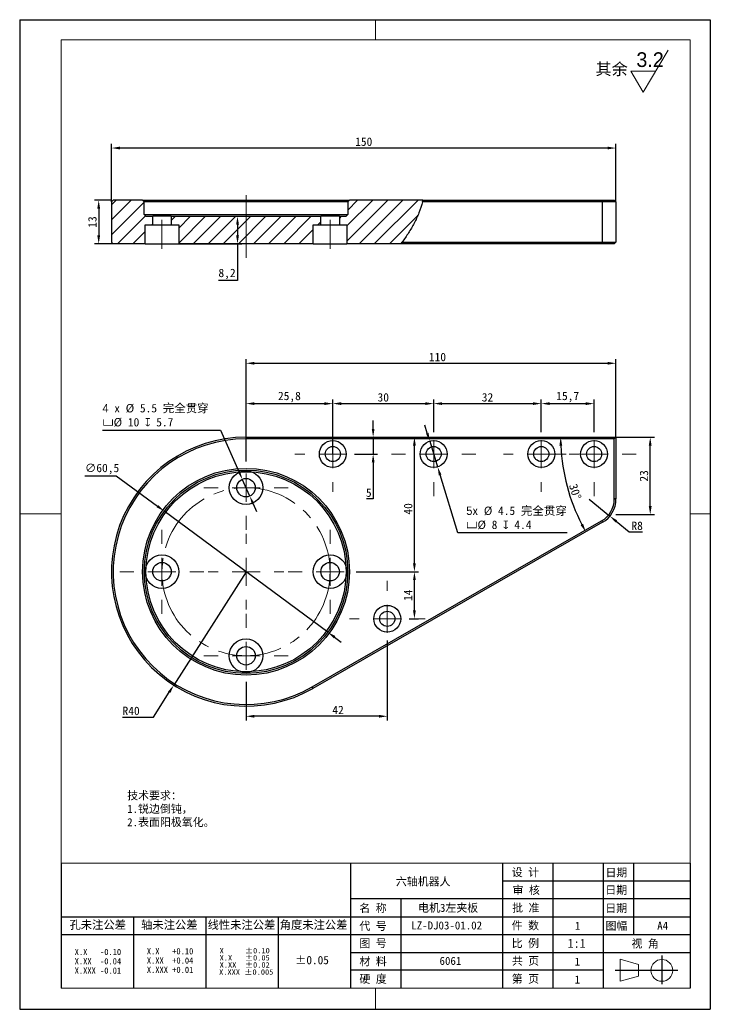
# Model space of a CAD drawing. Header units: millimetres. Extents: x 13 to 7248, y -1201 to 1478.
# Drawn here: x 2985.5 to 3190.8, y -1199.9 to -905.6 of the extents above; entities that cross this region are included whole.
import ezdxf

# ---------------------------------------------------------------- set-up
doc = ezdxf.new("R2010")
doc.units = ezdxf.units.MM
doc.header["$LTSCALE"] = 5
doc.header["$PDSIZE"] = -1
doc.linetypes.add('CENTER2', pattern=[28.575, 19.05, -3.175, 3.175, -3.175])
doc.linetypes.add('SLD-实线', pattern=[0])
doc.layers.get('0').update_dxf_attribs({"lineweight": 30})
for name, color, linetype, lineweight in [('中心线层', 1, 'CENTER2', 13), ('剖面层', 2, 'Continuous', 15), ('粗实线', 7, 'SLD-实线', 15)]:
    doc.layers.add(name, color=color, linetype=linetype, lineweight=lineweight)
for name, color, linetype in [('图框', 7, 'SLD-实线'), ('文字层', 7, 'SLD-实线'), ('标注层', 96, 'SLD-实线')]:
    doc.layers.add(name, color=color, linetype=linetype)
doc.styles.add('SLDTEXTSTYLE0', font='')
doc.styles.add('SLDTEXTSTYLE1', font='', dxfattribs={"bigfont": 'bigfont'})
doc.styles.add('SLDTEXTSTYLE2', font='')
doc.styles.add('SLDTEXTSTYLE3', font='', dxfattribs={"bigfont": 'bigfont'})
doc.styles.get("Standard").update_dxf_attribs({"font": ''})
doc.styles.get('SLDTEXTSTYLE0').set_extended_font_data('汉仪长仿宋体')
doc.styles.get('SLDTEXTSTYLE1').set_extended_font_data('宋体')
doc.styles.get('SLDTEXTSTYLE2').set_extended_font_data('宋体')
doc.styles.get('SLDTEXTSTYLE3').set_extended_font_data('汉仪长仿宋体')
doc.styles.get('Standard').set_extended_font_data('SimSun')
doc.dimstyles.new('ISO-25', dxfattribs={"dimtxt": 2.5, "dimasz": 2.5, "dimexe": 1.25, "dimexo": 0, "dimtad": 1, "dimtoh": 1, "dimtxsty": 'Standard', "dimcen": 2.5, "dimclrt": 256, "dimadec": 0, "dimazin": 0, "dimtfac": 1, "dimtmove": 0, "dimatfit": 3, "dimfxl": 0, "dimarcsym": 0})
pattern_1 = [(45, (2982.9988, -1201.4402), (-2.245064, 2.245064), [])]

# ---------------------------------------------------------------- blocks, each defined once
blk = doc.blocks.new('*D386')
at = {"layer": 'Defpoints', "color": 0}
for p in [(3012.77, -959.29), (3008.96, -972.29), (3013.27, -972.29)]:
    blk.add_point(p, dxfattribs=at)
at = {"layer": '标注层', "color": 0, "lineweight": -2}
for p, q in [((3012.77, -959.29), (3007.71, -959.29)), ((3008.96, -961.79), (3008.96, -969.79)), ((3013.27, -972.29), (3007.71, -972.29))]:
    blk.add_line(p, q, dxfattribs=at)
at = {"layer": '标注层', "color": 0}
for points in [[(3008.54, -961.79), (3009.37, -961.79), (3008.96, -959.29)], [(3008.54, -969.79), (3009.37, -969.79), (3008.96, -972.29)]]:
    blk.add_solid(points, dxfattribs=at)
at = {"layer": '标注层', "insert": (3005.83, -965.79), "char_height": 2.5, "attachment_point": 2, "rotation": 90}
blk.add_mtext('13', dxfattribs=at)
blk = doc.blocks.new('*D387')
at = {"layer": 'Defpoints', "color": 0}
for p in [(3030.52, -964.09), (3032.77, -972.29), (3050.24, -972.29)]:
    blk.add_point(p, dxfattribs=at)
at = {"layer": '标注层', "color": 0, "lineweight": -2}
for p, q in [((3030.52, -964.09), (3051.49, -964.09)), ((3050.24, -966.59), (3050.24, -969.79)), ((3032.77, -972.29), (3051.49, -972.29)), ((3050.24, -972.29), (3050.24, -983.22)), ((3050.24, -983.22), (3044.63, -983.22))]:
    blk.add_line(p, q, dxfattribs=at)
at = {"layer": '标注层', "color": 0}
for points in [[(3049.83, -966.59), (3050.66, -966.59), (3050.24, -964.09)], [(3049.83, -969.79), (3050.66, -969.79), (3050.24, -972.29)]]:
    blk.add_solid(points, dxfattribs=at)
at = {"layer": '标注层', "insert": (3047.12, -979.68), "char_height": 2.5, "attachment_point": 2}
blk.add_mtext('8,2', dxfattribs=at)
blk = doc.blocks.new('*D389')
at = {"layer": 'Defpoints', "color": 0}
for p in [(3012.77, -943.79), (3012.77, -959.79), (3162.77, -959.79)]:
    blk.add_point(p, dxfattribs=at)
at = {"layer": '标注层', "color": 0, "lineweight": -2}
for p, q in [((3012.77, -959.79), (3012.77, -942.54)), ((3160.27, -943.79), (3015.27, -943.79)), ((3162.77, -959.79), (3162.77, -942.54))]:
    blk.add_line(p, q, dxfattribs=at)
at = {"layer": '标注层', "color": 0}
for points in [[(3015.27, -943.37), (3015.27, -944.2), (3012.77, -943.79)], [(3160.27, -943.37), (3160.27, -944.2), (3162.77, -943.79)]]:
    blk.add_solid(points, dxfattribs=at)
at = {"layer": '标注层', "insert": (3087.77, -940.66), "char_height": 2.5, "attachment_point": 2}
blk.add_mtext('150', dxfattribs=at)
blk = doc.blocks.new('*D390')
at = {"layer": 'Defpoints', "color": 0}
for p in [(3162.77, -1007.81), (3052.77, -1029.81), (3162.77, -1029.81)]:
    blk.add_point(p, dxfattribs=at)
at = {"layer": '标注层', "color": 0, "lineweight": -2}
for p, q in [((3052.77, -1029.81), (3052.77, -1006.56)), ((3055.27, -1007.81), (3160.27, -1007.81)), ((3162.77, -1029.81), (3162.77, -1006.56))]:
    blk.add_line(p, q, dxfattribs=at)
at = {"layer": '标注层', "color": 0}
for points in [[(3055.27, -1007.39), (3055.27, -1008.23), (3052.77, -1007.81)], [(3160.27, -1007.39), (3160.27, -1008.23), (3162.77, -1007.81)]]:
    blk.add_solid(points, dxfattribs=at)
at = {"layer": '标注层', "insert": (3109.7, -1004.69), "char_height": 2.5, "attachment_point": 2}
blk.add_mtext('110', dxfattribs=at)
blk = doc.blocks.new('*D391')
at = {"layer": 'Defpoints', "color": 0}
for p in [(3162.77, -1029.81), (3172.96, -1029.81), (3162.77, -1052.81)]:
    blk.add_point(p, dxfattribs=at)
at = {"layer": '标注层', "color": 0, "lineweight": -2}
for p, q in [((3162.77, -1029.81), (3174.21, -1029.81)), ((3172.96, -1050.31), (3172.96, -1032.31)), ((3162.77, -1052.81), (3174.21, -1052.81))]:
    blk.add_line(p, q, dxfattribs=at)
at = {"layer": '标注层', "color": 0}
for points in [[(3172.54, -1032.31), (3173.38, -1032.31), (3172.96, -1029.81)], [(3172.54, -1050.31), (3173.38, -1050.31), (3172.96, -1052.81)]]:
    blk.add_solid(points, dxfattribs=at)
at = {"layer": '标注层', "insert": (3169.84, -1041.31), "char_height": 2.5, "attachment_point": 2, "rotation": 90}
blk.add_mtext('23', dxfattribs=at)
blk = doc.blocks.new('*D392')
at = {"layer": 'Defpoints', "color": 0}
for p in [(3154.77, -1048.18), (3160.95, -1053.26)]:
    blk.add_point(p, dxfattribs=at)
at = {"layer": '标注层', "color": 0, "lineweight": -2}
for p, q in [((3154.77, -1048.18), (3160.95, -1053.26)), ((3166.75, -1058.02), (3162.88, -1054.84)), ((3170.63, -1058.02), (3166.75, -1058.02))]:
    blk.add_line(p, q, dxfattribs=at)
at = {"layer": '标注层', "color": 0}
blk.add_solid([(3163.15, -1054.52), (3162.62, -1055.17), (3160.95, -1053.26)], dxfattribs=at)
at = {"layer": '标注层', "insert": (3167.37, -1054.89), "char_height": 2.5, "attachment_point": 1}
blk.add_mtext('R8', dxfattribs=at)
blk = doc.blocks.new('*D393')
at = {"layer": 'Defpoints', "color": 0}
for p in [(3028.46, -1051.82), (3077.09, -1087.81)]:
    blk.add_point(p, dxfattribs=at)
at = {"layer": '标注层', "color": 0, "lineweight": -2}
for p, q in [((3004.86, -1041.24), (3014.16, -1041.24)), ((3014.16, -1041.24), (3026.45, -1050.33)), ((3077.09, -1087.81), (3028.46, -1051.82)), ((3079.1, -1089.29), (3081.11, -1090.78))]:
    blk.add_line(p, q, dxfattribs=at)
at = {"layer": '标注层', "color": 0}
for points in [[(3026.69, -1049.99), (3026.2, -1050.66), (3028.46, -1051.82)], [(3079.34, -1088.96), (3078.85, -1089.63), (3077.09, -1087.81)]]:
    blk.add_solid(points, dxfattribs=at)
at = {"layer": '标注层', "insert": (3004.86, -1037.69), "char_height": 2.5, "attachment_point": 1}
blk.add_mtext('∅60,5', dxfattribs=at)
blk = doc.blocks.new('*D394')
at = {"layer": 'Defpoints', "color": 0}
for p in [(3078.57, -1019.81), (3078.57, -1028.31), (3052.77, -1037.06)]:
    blk.add_point(p, dxfattribs=at)
at = {"layer": '标注层', "color": 0, "lineweight": -2}
for p, q in [((3052.77, -1037.06), (3052.77, -1018.56)), ((3055.27, -1019.81), (3076.07, -1019.81)), ((3078.57, -1028.31), (3078.57, -1018.56))]:
    blk.add_line(p, q, dxfattribs=at)
at = {"layer": '标注层', "color": 0}
for points in [[(3055.27, -1019.39), (3055.27, -1020.23), (3052.77, -1019.81)], [(3076.07, -1019.39), (3076.07, -1020.23), (3078.57, -1019.81)]]:
    blk.add_solid(points, dxfattribs=at)
at = {"layer": '标注层', "insert": (3065.67, -1016.27), "char_height": 2.5, "attachment_point": 2}
blk.add_mtext('25,8', dxfattribs=at)
blk = doc.blocks.new('*D395')
at = {"layer": 'Defpoints', "color": 0}
for p in [(3108.57, -1019.81), (3108.57, -1028.31), (3078.57, -1034.81)]:
    blk.add_point(p, dxfattribs=at)
at = {"layer": '标注层', "color": 0, "lineweight": -2}
for p, q in [((3078.57, -1034.81), (3078.57, -1018.56)), ((3081.07, -1019.81), (3106.07, -1019.81)), ((3108.57, -1028.31), (3108.57, -1018.56))]:
    blk.add_line(p, q, dxfattribs=at)
at = {"layer": '标注层', "color": 0}
for points in [[(3081.07, -1019.39), (3081.07, -1020.23), (3078.57, -1019.81)], [(3106.07, -1019.39), (3106.07, -1020.23), (3108.57, -1019.81)]]:
    blk.add_solid(points, dxfattribs=at)
at = {"layer": '标注层', "insert": (3093.57, -1016.69), "char_height": 2.5, "attachment_point": 2}
blk.add_mtext('30', dxfattribs=at)
blk = doc.blocks.new('*D396')
at = {"layer": 'Defpoints', "color": 0}
for p in [(3140.57, -1019.81), (3108.57, -1028.31), (3140.57, -1028.31)]:
    blk.add_point(p, dxfattribs=at)
at = {"layer": '标注层', "color": 0, "lineweight": -2}
for p, q in [((3108.57, -1028.31), (3108.57, -1018.56)), ((3111.07, -1019.81), (3138.07, -1019.81)), ((3140.57, -1028.31), (3140.57, -1018.56))]:
    blk.add_line(p, q, dxfattribs=at)
at = {"layer": '标注层', "color": 0}
for points in [[(3111.07, -1019.39), (3111.07, -1020.23), (3108.57, -1019.81)], [(3138.07, -1019.39), (3138.07, -1020.23), (3140.57, -1019.81)]]:
    blk.add_solid(points, dxfattribs=at)
at = {"layer": '标注层', "insert": (3124.57, -1016.69), "char_height": 2.5, "attachment_point": 2}
blk.add_mtext('32', dxfattribs=at)
blk = doc.blocks.new('*D397')
at = {"layer": 'Defpoints', "color": 0}
for p in [(3156.27, -1019.81), (3140.57, -1028.31), (3156.27, -1028.31)]:
    blk.add_point(p, dxfattribs=at)
at = {"layer": '标注层', "color": 0, "lineweight": -2}
for p, q in [((3140.57, -1028.31), (3140.57, -1018.56)), ((3143.07, -1019.81), (3153.77, -1019.81)), ((3156.27, -1028.31), (3156.27, -1018.56))]:
    blk.add_line(p, q, dxfattribs=at)
at = {"layer": '标注层', "color": 0}
for points in [[(3143.07, -1019.39), (3143.07, -1020.23), (3140.57, -1019.81)], [(3153.77, -1019.39), (3153.77, -1020.23), (3156.27, -1019.81)]]:
    blk.add_solid(points, dxfattribs=at)
at = {"layer": '标注层', "insert": (3148.42, -1016.27), "char_height": 2.5, "attachment_point": 2}
blk.add_mtext('15,7', dxfattribs=at)
blk = doc.blocks.new('*D398')
at = {"layer": 'Defpoints', "color": 0}
for p in [(3052.77, -1029.81), (3090.57, -1029.81), (3085.07, -1034.81)]:
    blk.add_point(p, dxfattribs=at)
at = {"layer": '标注层', "color": 0, "lineweight": -2}
for p, q in [((3090.57, -1027.31), (3090.57, -1024.81)), ((3052.77, -1029.81), (3091.82, -1029.81)), ((3090.57, -1029.81), (3090.57, -1034.81)), ((3085.07, -1034.81), (3091.82, -1034.81)), ((3090.57, -1037.31), (3090.57, -1048.17)), ((3090.57, -1048.17), (3088.59, -1048.17))]:
    blk.add_line(p, q, dxfattribs=at)
at = {"layer": '标注层', "color": 0}
for points in [[(3090.16, -1027.31), (3090.99, -1027.31), (3090.57, -1029.81)], [(3090.16, -1037.31), (3090.99, -1037.31), (3090.57, -1034.81)]]:
    blk.add_solid(points, dxfattribs=at)
at = {"layer": '标注层', "insert": (3089.27, -1045.04), "char_height": 2.5, "attachment_point": 2}
blk.add_mtext('5', dxfattribs=at)
blk = doc.blocks.new('*D399')
at = {"layer": 'Defpoints', "color": 0}
for p in [(3052.77, -1029.81), (3102.84, -1029.81), (3085.52, -1069.81)]:
    blk.add_point(p, dxfattribs=at)
at = {"layer": '标注层', "color": 0, "lineweight": -2}
for p, q in [((3052.77, -1029.81), (3104.09, -1029.81)), ((3102.84, -1067.31), (3102.84, -1032.31)), ((3085.52, -1069.81), (3104.09, -1069.81))]:
    blk.add_line(p, q, dxfattribs=at)
at = {"layer": '标注层', "color": 0}
for points in [[(3102.43, -1032.31), (3103.26, -1032.31), (3102.84, -1029.81)], [(3102.43, -1067.31), (3103.26, -1067.31), (3102.84, -1069.81)]]:
    blk.add_solid(points, dxfattribs=at)
at = {"layer": '标注层', "insert": (3099.72, -1051.12), "char_height": 2.5, "attachment_point": 2, "rotation": 90}
blk.add_mtext('40', dxfattribs=at)
blk = doc.blocks.new('*D400')
at = {"layer": 'Defpoints', "color": 0}
for p in [(3107.39, -1030.99), (3109.75, -1038.63)]:
    blk.add_point(p, dxfattribs=at)
at = {"layer": '标注层', "color": 0, "lineweight": -2}
for p, q in [((3106.65, -1028.6), (3105.92, -1026.21)), ((3107.39, -1030.99), (3109.75, -1038.63)), ((3115.8, -1058.2), (3110.49, -1041.02)), ((3148.22, -1058.2), (3115.8, -1058.2))]:
    blk.add_line(p, q, dxfattribs=at)
at = {"layer": '标注层', "color": 0}
for points in [[(3107.05, -1028.48), (3106.26, -1028.72), (3107.39, -1030.99)], [(3110.89, -1040.9), (3110.09, -1041.14), (3109.75, -1038.63)]]:
    blk.add_solid(points, dxfattribs=at)
at = {"layer": '标注层', "insert": (3118.26, -1050.43), "char_height": 2.5, "attachment_point": 1}
blk.add_mtext('{\\fMS PGothic|b0|i0|c134|p34;5}x %%C 4.5 完全贯穿\\P{\\fGDT|b0|i0|c134|p2;v}%%C 8 {\\fGDT|b0|i0|c134|p2;x} 4.4', dxfattribs=at)
blk = doc.blocks.new('*D401')
at = {"layer": 'Defpoints', "color": 0}
for p in [(3085.52, -1069.81), (3102.84, -1069.81), (3101.27, -1083.81)]:
    blk.add_point(p, dxfattribs=at)
at = {"layer": '标注层', "color": 0, "lineweight": -2}
for p, q in [((3085.52, -1069.81), (3104.09, -1069.81)), ((3102.84, -1081.31), (3102.84, -1072.31)), ((3101.27, -1083.81), (3104.09, -1083.81))]:
    blk.add_line(p, q, dxfattribs=at)
at = {"layer": '标注层', "color": 0}
for points in [[(3102.43, -1072.31), (3103.26, -1072.31), (3102.84, -1069.81)], [(3102.43, -1081.31), (3103.26, -1081.31), (3102.84, -1083.81)]]:
    blk.add_solid(points, dxfattribs=at)
at = {"layer": '标注层', "insert": (3099.72, -1076.81), "char_height": 2.5, "attachment_point": 2, "rotation": 90}
blk.add_mtext('14', dxfattribs=at)
blk = doc.blocks.new('*D402')
at = {"layer": 'Defpoints', "color": 0}
for p in [(3094.77, -1090.31), (3052.77, -1102.56), (3052.77, -1112.81)]:
    blk.add_point(p, dxfattribs=at)
at = {"layer": '标注层', "color": 0, "lineweight": -2}
for p, q in [((3094.77, -1090.31), (3094.77, -1114.06)), ((3052.77, -1102.56), (3052.77, -1114.06)), ((3092.27, -1112.81), (3055.27, -1112.81))]:
    blk.add_line(p, q, dxfattribs=at)
at = {"layer": '标注层', "color": 0}
for points in [[(3055.27, -1112.39), (3055.27, -1113.23), (3052.77, -1112.81)], [(3092.27, -1112.39), (3092.27, -1113.23), (3094.77, -1112.81)]]:
    blk.add_solid(points, dxfattribs=at)
at = {"layer": '标注层', "insert": (3080.14, -1109.68), "char_height": 2.5, "attachment_point": 2}
blk.add_mtext('42', dxfattribs=at)
blk = doc.blocks.new('*D403')
at = {"layer": 'Defpoints', "color": 0}
for p in [(3052.77, -1069.81), (3031.28, -1103.55)]:
    blk.add_point(p, dxfattribs=at)
at = {"layer": '标注层', "color": 0, "lineweight": -2}
for p, q in [((3052.77, -1069.81), (3031.28, -1103.55)), ((3025.23, -1113.06), (3029.94, -1105.66)), ((3016.04, -1113.06), (3025.23, -1113.06))]:
    blk.add_line(p, q, dxfattribs=at)
at = {"layer": '标注层', "color": 0}
blk.add_solid([(3029.59, -1105.43), (3030.29, -1105.88), (3031.28, -1103.55)], dxfattribs=at)
at = {"layer": '标注层', "insert": (3016.04, -1109.94), "char_height": 2.5, "attachment_point": 1}
blk.add_mtext('R40', dxfattribs=at)
blk = doc.blocks.new('*D404')
at = {"layer": 'Defpoints', "color": 0}
for p in [(3051.66, -1042.3), (3053.88, -1047.33)]:
    blk.add_point(p, dxfattribs=at)
at = {"layer": '标注层', "color": 0, "lineweight": -2}
for p, q in [((3010.07, -1027.69), (3045.2, -1027.69)), ((3045.2, -1027.69), (3050.65, -1040.01)), ((3053.88, -1047.33), (3051.66, -1042.3)), ((3054.89, -1049.61), (3055.9, -1051.9))]:
    blk.add_line(p, q, dxfattribs=at)
at = {"layer": '标注层', "color": 0}
for points in [[(3051.03, -1039.84), (3050.27, -1040.18), (3051.66, -1042.3)], [(3055.28, -1049.44), (3054.51, -1049.78), (3053.88, -1047.33)]]:
    blk.add_solid(points, dxfattribs=at)
at = {"layer": '标注层', "insert": (3010.07, -1019.92), "char_height": 2.5, "attachment_point": 1}
blk.add_mtext('{\\fMS PGothic|b0|i0|c134|p34;4} x %%C 5.5 完全贯穿\\P{\\fGDT|b0|i0|c134|p2;v}%%C 10 {\\fGDT|b0|i0|c134|p2;x} 5.7', dxfattribs=at)
blk = doc.blocks.new('SW_CENTERMARKSYMBOL_0')
at = {"color": 0, "linetype": 'SLD-实线', "lineweight": 0}
for p, q in [((0, 8.33), (0, 11.25)), ((0, 0), (0, 4.17)), ((-8.33, 0), (-11.25, 0)), ((0, 0), (-4.17, 0)), ((0, 0), (0, -4.17)), ((0, 0), (4.17, 0)), ((8.33, 0), (11.25, 0)), ((0, -8.33), (0, -11.25))]:
    blk.add_line(p, q, dxfattribs=at)
blk = doc.blocks.new('SW_CENTERMARKSYMBOL_1')
at = {"color": 0, "linetype": 'SLD-实线', "lineweight": 0}
for p, q in [((0, 8.33), (0, 11.25)), ((0, 0), (0, 4.17)), ((-8.33, 0), (-11.25, 0)), ((0, 0), (-4.17, 0)), ((0, 0), (0, -4.17)), ((0, 0), (4.17, 0)), ((8.33, 0), (11.25, 0)), ((0, -8.33), (0, -11.25))]:
    blk.add_line(p, q, dxfattribs=at)
blk = doc.blocks.new('SW_CENTERMARKSYMBOL_2')
at = {"color": 0, "linetype": 'SLD-实线', "lineweight": 0}
for p, q in [((0, 8.33), (0, 11.25)), ((0, 0), (0, 4.17)), ((-8.33, 0), (-11.25, 0)), ((0, 0), (-4.17, 0)), ((0, 0), (0, -4.17)), ((0, 0), (4.17, 0)), ((8.33, 0), (11.25, 0)), ((0, -8.33), (0, -11.25))]:
    blk.add_line(p, q, dxfattribs=at)
blk = doc.blocks.new('SW_CENTERMARKSYMBOL_3')
at = {"color": 0, "linetype": 'SLD-实线', "lineweight": 0}
for p, q in [((0, 8.33), (0, 11.25)), ((0, 0), (0, 4.17)), ((-8.33, 0), (-11.25, 0)), ((0, 0), (-4.17, 0)), ((0, 0), (0, -4.17)), ((0, 0), (4.17, 0)), ((8.33, 0), (11.25, 0)), ((0, -8.33), (0, -11.25))]:
    blk.add_line(p, q, dxfattribs=at)
blk = doc.blocks.new('SW_CENTERMARKSYMBOL_4')
at = {"color": 0, "linetype": 'SLD-实线', "lineweight": 0}
for p, q in [((0, 8.33), (0, 12.5)), ((0, 0), (0, 4.17)), ((-8.33, 0), (-12.5, 0)), ((0, 0), (-4.17, 0)), ((0, 0), (0, -4.17)), ((0, 0), (4.17, 0)), ((8.33, 0), (12.5, 0)), ((0, -8.33), (0, -12.5))]:
    blk.add_line(p, q, dxfattribs=at)
blk = doc.blocks.new('SW_CENTERMARKSYMBOL_5')
at = {"color": 0, "linetype": 'SLD-实线', "lineweight": 0}
for p, q in [((0, 8.33), (0, 12.5)), ((0, 0), (0, 4.17)), ((-8.33, 0), (-12.5, 0)), ((0, 0), (-4.17, 0)), ((0, 0), (0, -4.17)), ((0, 0), (4.17, 0)), ((8.33, 0), (12.5, 0)), ((0, -8.33), (0, -12.5))]:
    blk.add_line(p, q, dxfattribs=at)
blk = doc.blocks.new('SW_CENTERMARKSYMBOL_6')
at = {"color": 0, "linetype": 'SLD-实线', "lineweight": 0}
for p, q in [((0, 8.33), (0, 12.5)), ((0, 0), (0, 4.17)), ((-8.33, 0), (-12.5, 0)), ((0, 0), (-4.17, 0)), ((0, 0), (0, -4.17)), ((0, 0), (4.17, 0)), ((8.33, 0), (12.5, 0)), ((0, -8.33), (0, -12.5))]:
    blk.add_line(p, q, dxfattribs=at)
blk = doc.blocks.new('SW_CENTERMARKSYMBOL_7')
at = {"color": 0, "linetype": 'SLD-实线', "lineweight": 0}
for p, q in [((0, 8.33), (0, 12.5)), ((0, 0), (0, 4.17)), ((-8.33, 0), (-12.5, 0)), ((0, 0), (-4.17, 0)), ((0, 0), (0, -4.17)), ((0, 0), (4.17, 0)), ((8.33, 0), (12.5, 0)), ((0, -8.33), (0, -12.5))]:
    blk.add_line(p, q, dxfattribs=at)
blk = doc.blocks.new('SW_CENTERMARKSYMBOL_8')
at = {"color": 0, "linetype": 'SLD-实线', "lineweight": 0}
for p, q in [((0, 8.33), (0, 12.5)), ((0, 0), (0, 4.17)), ((-8.33, 0), (-12.5, 0)), ((0, 0), (-4.17, 0)), ((0, 0), (0, -4.17)), ((0, 0), (4.17, 0)), ((8.33, 0), (12.5, 0)), ((0, -8.33), (0, -12.5))]:
    blk.add_line(p, q, dxfattribs=at)
blk = doc.blocks.new('SW_CENTERMARKSYMBOL_9')
at = {"color": 0, "linetype": 'SLD-实线', "lineweight": 0}
for p, q in [((0, 8.33), (0, 12.5)), ((0, 0), (0, 4.17)), ((-8.33, 0), (-12.5, 0)), ((0, 0), (-4.17, 0)), ((0, 0), (0, -4.17)), ((0, 0), (4.17, 0)), ((8.33, 0), (12.5, 0)), ((0, -8.33), (0, -12.5))]:
    blk.add_line(p, q, dxfattribs=at)
blk = doc.blocks.new('SW_NOTE_0')
at = {"color": 0, "linetype": 'Continuous', "lineweight": 0, "char_height": 10.583, "attachment_point": 2}
for s, insert in [('X     ±0.10', (35.9, 12.3)), ('X.X   ±0.05', (35.9, -1.8)), ('X.XX  ±0.02', (35.9, -15.9)), (' X.XXX ±0.005', (34.8, -30))]:
    blk.add_mtext(s, dxfattribs=dict(at, insert=insert))
blk = doc.blocks.new('SW_NOTE_1')
at = {"color": 0, "linetype": 'Continuous', "lineweight": 0, "char_height": 12.312, "attachment_point": 2, "style": 'SLDTEXTSTYLE2'}
for s, insert in [('X.X   -0.10', (38.1, 14.3)), ('X.XX  -0.04', (38.1, -4.1)), ('X.XXX -0.01', (38.1, -22.5))]:
    blk.add_mtext(s, dxfattribs=dict(at, insert=insert))
blk = doc.blocks.new('SW_NOTE_2')
at = {"color": 0, "linetype": 'Continuous', "lineweight": 0, "char_height": 12.312, "attachment_point": 2, "style": 'SLDTEXTSTYLE2'}
for s, insert in [('X.X   +0.10', (38.1, 14.3)), ('X.XX  +0.04', (38.1, -4.1)), ('X.XXX +0.01', (38.1, -22.5))]:
    blk.add_mtext(s, dxfattribs=dict(at, insert=insert))
blk = doc.blocks.new('SW_SFSYMBOL_0')
at = {"color": 0, "linetype": 'SLD-实线', "lineweight": 0}
for p, q in [((8.2, -25), (37.7, 25)), ((8.2, -25), (-6.5, 0)), ((23, 0), (-6.5, 0))]:
    blk.add_line(p, q, dxfattribs=at)
at = {"color": 0, "linetype": 'SLD-实线', "lineweight": 0, "insert": (0, 22.6), "char_height": 17.5, "attachment_point": 1, "style": 'SLDTEXTSTYLE3'}
blk.add_mtext('3.2', dxfattribs=at)
blk = doc.blocks.new('*D725')
at = {"layer": 'Defpoints', "color": 0}
for p in [(3052.77, -1029.81), (3162.77, -1029.81), (3147.17, -1039.58), (3158.75, -1055.12), (3072.68, -1104.51)]:
    blk.add_point(p, dxfattribs=at)
at = {"layer": '标注层', "color": 0, "lineweight": -2}
blk.add_arc((3202.86, -1029.81), 56.53, 182.534, 207.3128, dxfattribs=at)
at = {"layer": '标注层', "color": 0}
for points in [[(3145.96, -1032.32), (3146.8, -1032.3), (3146.32, -1029.81)], [(3152.99, -1055.55), (3152.26, -1055.95), (3153.82, -1057.95)]]:
    blk.add_solid(points, dxfattribs=at)
at = {"layer": '标注层', "insert": (3150.64, -1045.98), "char_height": 2.5, "attachment_point": 5, "rotation": 287.2047}
blk.add_mtext('30°', dxfattribs=at)

msp = doc.modelspace()

# ---------------------------------------------------------------- hatches: boundary and pattern name
h = msp.add_hatch()
h.set_pattern_fill('ANSI31', color=256, style=0)
h.set_pattern_definition(pattern_1)
edge = h.paths.add_edge_path(flags=0)
edge.add_spline(control_points=[(3105.3748, -959.2879), (3104.3357, -963.6729), (3101.9551, -968.1731), (3098.8014, -972.2879)], knot_values=[0.30303738, 0.30303738, 0.30303738, 0.30303738, 0.35658547, 0.35658547, 0.35658547, 0.35658547], weights=[1, 1, 1, 1], degree=3, periodic=0)
edge.add_spline(control_points=[(3098.8014, -972.2879), (3098.9289, -972.1215), (3099.0549, -971.9548), (3099.1794, -971.7879)], knot_values=[0, 0, 0, 0, 0.00072261, 0.00072261, 0.00072261, 0.00072261], weights=[1, 1, 1, 1], degree=3, periodic=0)
edge.add_spline(control_points=[(3099.1794, -971.7879), (3099.6936, -971.0983), (3100.191, -970.3915), (3100.6685, -969.6677), (3102.6295, -966.6954), (3104.3221, -963.3657), (3105.2507, -959.7879)], knot_values=[0, 0, 0, 0, 0.00272814, 0.00272814, 0.00272814, 0.01407002, 0.01407002, 0.01407002, 0.01407002], weights=[1, 1, 1, 1, 1, 1, 1], degree=3, periodic=0)
edge.add_spline(control_points=[(3105.2507, -959.7879), (3105.2937, -959.6219), (3105.3351, -959.4553), (3105.3748, -959.2879)], knot_values=[0, 0, 0, 0, 0.0008276, 0.0008276, 0.0008276, 0.0008276], weights=[1, 1, 1, 1], degree=3, periodic=0)
at = {"layer": '剖面层'}
h = msp.add_hatch(dxfattribs=at)
h.set_pattern_fill('ANSI31', color=256, style=0)
h.set_pattern_definition(pattern_1)
h.paths.add_polyline_path([(3022.5212, -963.5879), (3022.5212, -959.7879), (3022.0212, -959.2879), (3013.2712, -959.2879), (3012.7712, -959.7879), (3012.7712, -971.7879), (3013.2712, -972.2879), (3022.7712, -972.2879), (3022.7712, -966.5879), (3025.0212, -966.5879), (3025.0212, -964.0879), (3023.0212, -964.0879)], flags=0)
h = msp.add_hatch(dxfattribs=at)
h.set_pattern_fill('ANSI31', color=256, style=0)
h.set_pattern_definition(pattern_1)
edge = h.paths.add_edge_path(flags=0)
edge.add_spline(control_points=[(3098.8014, -972.2879), (3101.9551, -968.1731), (3104.3357, -963.6729), (3105.3748, -959.2879)], knot_values=[0.64341453, 0.64341453, 0.64341453, 0.64341453, 0.69696262, 0.69696262, 0.69696262, 0.69696262], weights=[1, 1, 1, 1], degree=3, periodic=0)
edge.add_line((3105.3748, -959.2879), (3083.5212, -959.2879))
edge.add_line((3083.5212, -959.2879), (3083.0212, -959.7879))
edge.add_line((3083.0212, -959.7879), (3083.0212, -963.5879))
edge.add_line((3083.0212, -963.5879), (3082.5212, -964.0879))
edge.add_line((3082.5212, -964.0879), (3080.5212, -964.0879))
edge.add_line((3080.5212, -964.0879), (3080.5212, -966.5879))
edge.add_line((3080.5212, -966.5879), (3082.7712, -966.5879))
edge.add_line((3082.7712, -966.5879), (3082.7712, -972.2879))
edge.add_line((3082.7712, -972.2879), (3098.8014, -972.2879))
h = msp.add_hatch(dxfattribs=at)
h.set_pattern_fill('ANSI31', color=256, style=0)
h.set_pattern_definition(pattern_1)
h.paths.add_polyline_path([(3030.5212, -964.0879), (3030.5212, -966.5879), (3032.7712, -966.5879), (3032.7712, -972.2879), (3072.7712, -972.2879), (3072.7712, -966.5879), (3075.0212, -966.5879), (3075.0212, -964.0879)], flags=0)

# ---------------------------------------------------------------- linework, layer by layer
for p, q in [((3012.7712, -959.7879), (3013.2712, -959.2879)), ((3022.0212, -959.2879), (3013.2712, -959.2879)), ((3022.0212, -959.2879), (3022.5212, -959.7879)), ((3022.0212, -959.2879), (3083.5212, -959.2879)), ((3083.0212, -959.7879), (3083.5212, -959.2879)), ((3105.3748, -959.2879), (3083.5212, -959.2879)), ((3105.3748, -959.2879), (3158.5038, -959.2879)), ((3158.5038, -959.2879), (3158.7527, -959.7879)), ((3158.5038, -959.2879), (3162.2712, -959.2879)), ((3162.2712, -959.2879), (3162.7712, -959.7879)), ((3012.7712, -959.7879), (3012.7712, -971.7879)), ((3022.5212, -963.5879), (3022.5212, -959.7879)), ((3083.0212, -959.7879), (3022.5212, -959.7879)), ((3083.0212, -959.7879), (3083.0212, -963.5879)), ((3158.7527, -959.7879), (3105.2507, -959.7879)), ((3158.7527, -971.7879), (3158.7527, -959.7879)), ((3162.7712, -959.7879), (3158.7527, -959.7879)), ((3162.7712, -959.7879), (3162.7712, -971.7879)), ((3022.5212, -963.5879), (3083.0212, -963.5879)), ((3023.0212, -964.0879), (3022.5212, -963.5879)), ((3023.0212, -964.0879), (3025.0212, -964.0879)), ((3025.0212, -966.5879), (3025.0212, -964.0879)), ((3030.5212, -964.0879), (3025.0212, -964.0879)), ((3030.5212, -964.0879), (3030.5212, -966.5879)), ((3030.5212, -964.0879), (3075.0212, -964.0879)), ((3075.0212, -966.5879), (3075.0212, -964.0879)), ((3080.5212, -964.0879), (3075.0212, -964.0879)), ((3080.5212, -964.0879), (3080.5212, -966.5879)), ((3080.5212, -964.0879), (3082.5212, -964.0879)), ((3083.0212, -963.5879), (3082.5212, -964.0879)), ((3022.7712, -966.5879), (3025.0212, -966.5879)), ((3022.7712, -972.2879), (3022.7712, -966.5879)), ((3025.0212, -966.5879), (3030.5212, -966.5879)), ((3030.5212, -966.5879), (3032.7712, -966.5879)), ((3032.7712, -966.5879), (3032.7712, -972.2879)), ((3072.7712, -966.5879), (3075.0212, -966.5879)), ((3072.7712, -972.2879), (3072.7712, -966.5879)), ((3075.0212, -966.5879), (3080.5212, -966.5879)), ((3080.5212, -966.5879), (3082.7712, -966.5879)), ((3082.7712, -966.5879), (3082.7712, -972.2879)), ((3013.2712, -972.2879), (3012.7712, -971.7879)), ((3022.7712, -972.2879), (3013.2712, -972.2879)), ((3022.7712, -972.2879), (3032.7712, -972.2879)), ((3072.7712, -972.2879), (3032.7712, -972.2879)), ((3072.7712, -972.2879), (3082.7712, -972.2879)), ((3098.8014, -972.2879), (3082.7712, -972.2879)), ((3158.5038, -972.2879), (3098.8014, -972.2879)), ((3099.1794, -971.7879), (3158.7527, -971.7879)), ((3158.5038, -972.2879), (3158.7527, -971.7879)), ((3162.2712, -972.2879), (3158.5038, -972.2879)), ((3158.7527, -971.7879), (3162.7712, -971.7879)), ((3162.7712, -971.7879), (3162.2712, -972.2879)), ((3052.7712, -1029.811), (3162.7712, -1029.811)), ((3052.7712, -1029.811), (3052.7712, -1030.311)), ((3052.7712, -1029.811), (3052.7712, -1030.311)), ((3162.2712, -1030.311), (3162.7712, -1029.811)), ((3162.7712, -1029.811), (3162.7712, -1048.1779)), ((3162.2712, -1030.311), (3052.7712, -1030.311)), ((3162.2712, -1048.1779), (3162.2712, -1030.311)), ((3162.2712, -1048.1779), (3162.7712, -1048.1779)), ((3162.7712, -1048.1779), (3162.2712, -1048.1779)), ((3072.4297, -1104.0716), (3158.5038, -1054.6831)), ((3158.7527, -1055.1168), (3072.6785, -1104.5053)), ((3158.5038, -1054.6831), (3158.7527, -1055.1168)), ((3158.5038, -1054.6831), (3158.7527, -1055.1168)), ((3072.6785, -1104.5053), (3072.4297, -1104.0716)), ((3072.4297, -1104.0716), (3072.6785, -1104.5053))]:
    msp.add_line(p, q)
for centre, radius in [((3078.5712, -1034.811), 4), ((3078.5712, -1034.811), 2.25), ((3108.5712, -1034.811), 4), ((3108.5712, -1034.811), 2.25), ((3140.5712, -1034.811), 4), ((3140.5712, -1034.811), 2.25), ((3156.2712, -1034.811), 4), ((3156.2712, -1034.811), 2.25), ((3052.7712, -1069.811), 30.75), ((3052.7712, -1069.811), 30.25), ((3052.7712, -1069.811), 29.75), ((3052.7712, -1044.811), 5), ((3052.7712, -1044.811), 2.75), ((3027.7712, -1069.811), 5), ((3077.7712, -1069.811), 5), ((3027.7712, -1069.811), 2.75), ((3077.7712, -1069.811), 2.75), ((3094.7712, -1083.811), 4), ((3094.7712, -1083.811), 2.25), ((3052.7712, -1094.811), 5), ((3052.7712, -1094.811), 2.75)]:
    msp.add_circle(centre, radius)
for centre, radius, start, end in [((3052.7712, -1069.811), 40, 90, 299.846812), ((3052.7712, -1069.811), 39.5, 90, 299.846812), ((3154.7712, -1048.1779), 7.5, 299.846812, 0), ((3154.7712, -1048.1779), 8, 299.846812, 0)]:
    msp.add_arc(centre, radius, start, end)
for points in [[(3105.2507, -959.7879), (3105.2937, -959.6219), (3105.3351, -959.4553), (3105.3748, -959.2879)], [(3098.8014, -972.2879), (3098.9289, -972.1215), (3099.0549, -971.9548), (3099.1794, -971.7879)]]:
    msp.add_open_spline(points, degree=3)
msp.add_open_spline([(3105.2507, -959.7879), (3104.9568, -960.9201), (3104.5899, -962.0073), (3103.749, -964.1157), (3103.2744, -965.1365), (3102.2384, -967.1246), (3101.6768, -968.0917), (3100.4784, -969.9797), (3099.8426, -970.8983), (3099.1794, -971.7879)], degree=3, knots=[0, 0, 0, 0, 0.25, 0.25, 0.5, 0.5, 0.75, 0.75, 1, 1, 1, 1])
at = {"layer": '中心线层'}
for p, q in [((3052.7712, -957.7879), (3052.7712, -976.413)), ((3027.7712, -965.1879), (3027.7712, -973.7879)), ((3077.7712, -965.1879), (3077.7712, -973.7879))]:
    msp.add_line(p, q, dxfattribs=at)
at = {"layer": '中心线层', "ltscale": 0.2}
msp.add_circle((3052.7712, -1069.811), 25, dxfattribs=at)
at = {"layer": '图框'}
for p, q in [((2985.4988, -905.6402), (3190.7988, -905.6402)), ((2985.4988, -905.6402), (2985.4988, -1199.9402)), ((3190.7988, -905.6402), (3190.7988, -1199.9402)), ((2985.4988, -1199.9402), (3190.7988, -1199.9402))]:
    msp.add_line(p, q, dxfattribs=at)
at = {"layer": '文字层'}
for p, q in [((2997.7988, -1156.5402), (2997.7988, -1193.6402)), ((3083.7988, -1156.5402), (3083.7988, -1193.6402)), ((3128.9988, -1156.5402), (3128.9988, -1193.6402)), ((3143.9988, -1156.5402), (3143.9988, -1193.6402)), ((3158.9988, -1156.5402), (3158.9988, -1193.6402)), ((3167.9988, -1156.5402), (3167.9988, -1177.7402)), ((3184.7988, -1156.5402), (3184.7988, -1193.6402)), ((3184.7988, -1161.8402), (3128.9988, -1161.8402)), ((3184.7988, -1167.1402), (3083.7988, -1167.1402)), ((3098.7988, -1167.1402), (3098.7988, -1193.6402)), ((2997.7988, -1172.4402), (3184.7988, -1172.4402)), ((3019.2988, -1172.4402), (3019.2988, -1193.6402)), ((3040.7988, -1172.4402), (3040.7988, -1193.6402)), ((3062.2988, -1172.4402), (3062.2988, -1193.6402)), ((2997.7988, -1177.7402), (3184.7988, -1177.7402)), ((3083.7988, -1183.0402), (3184.7988, -1183.0402)), ((3176.4127, -1183.9838), (3176.4127, -1192.4689)), ((3158.9988, -1188.3402), (3083.7988, -1188.3402)), ((3162.5859, -1188.3402), (3170.8355, -1188.3402)), ((3170.8355, -1188.3402), (3181.1682, -1188.3402))]:
    msp.add_line(p, q, dxfattribs=at)
at = {"layer": '粗实线'}
for p, q in [((3091.2988, -911.6402), (3091.2988, -905.6402)), ((2997.7988, -911.6402), (3184.7988, -911.6402)), ((2997.7988, -911.6402), (2997.7988, -1193.6402)), ((3184.7988, -911.6402), (3184.7988, -1193.6402)), ((2997.7988, -1052.6402), (2985.4988, -1052.6402)), ((3184.7988, -1052.6402), (3190.7988, -1052.6402)), ((2997.7988, -1156.5402), (3184.7988, -1156.5402)), ((3163.9802, -1185.0902), (3163.9802, -1191.5902)), ((3169.4993, -1186.6007), (3163.9802, -1185.0902)), ((3169.4993, -1190.0797), (3169.4993, -1186.6007)), ((3163.9802, -1191.5902), (3169.4993, -1190.0797)), ((2997.7988, -1193.6402), (3184.7988, -1193.6402)), ((2997.7988, -1193.6402), (3184.7988, -1193.6402)), ((3091.2988, -1193.6402), (3091.2988, -1199.9402))]:
    msp.add_line(p, q, dxfattribs=at)
msp.add_circle((3176.4127, -1188.3949), 3.25, dxfattribs=at)

# ---------------------------------------------------------------- block references
at = {"layer": '中心线层'}
for name, p in [('SW_CENTERMARKSYMBOL_2', (3078.5712, -1034.811)), ('SW_CENTERMARKSYMBOL_4', (3108.5712, -1034.811)), ('SW_CENTERMARKSYMBOL_3', (3140.5712, -1034.811)), ('SW_CENTERMARKSYMBOL_5', (3156.2712, -1034.811)), ('SW_CENTERMARKSYMBOL_6', (3052.7712, -1044.811)), ('SW_CENTERMARKSYMBOL_7', (3027.7712, -1069.811)), ('SW_CENTERMARKSYMBOL_0', (3052.7712, -1069.811)), ('SW_CENTERMARKSYMBOL_9', (3077.7712, -1069.811)), ('SW_CENTERMARKSYMBOL_1', (3094.7712, -1083.811)), ('SW_CENTERMARKSYMBOL_8', (3052.7712, -1094.811))]:
    msp.add_blockref(name, p, dxfattribs=at)
at = {"layer": '文字层'}
for name, p, xscale, yscale, zscale in [('SW_SFSYMBOL_0', (3168.8531, -920.9518), 0.25, 0.25, 0.25), ('SW_NOTE_1', (3003.0173, -1184.1408), 0.1500000000005457, 0.1500000000000909, 0.15), ('SW_NOTE_2', (3024.4741, -1183.9145), 0.1500000000005457, 0.1500000000000909, 0.15), ('SW_NOTE_0', (3046.9936, -1183.5841), 0.1500000000005457, 0.1500000000000909, 0.15)]:
    msp.add_blockref(name, p, dxfattribs=dict(at, xscale=xscale, yscale=yscale, zscale=zscale))

# ---------------------------------------------------------------- texts
for s, insert, char_height, attachment_point, style in [('其余', (3156.7133, -918.5381), 3.5, 1, 'SLDTEXTSTYLE0'), ('设 计', (3135.8429, -1158.0338), 2.38125, 2, 'SLDTEXTSTYLE2'), ('日期', (3162.8944, -1158.0808), 2.38125, 2, 'SLDTEXTSTYLE2'), ('六轴机器人', (3105.4464, -1160.7751), 2.38125, 2, 'SLDTEXTSTYLE2'), ('审 核', (3136.0799, -1163.3157), 2.38125, 2, 'SLDTEXTSTYLE2'), ('日期', (3162.867, -1163.297), 2.38125, 2, 'SLDTEXTSTYLE2'), ('名 称', (3090.5213, -1168.6838), 2.38125, 2, 'SLDTEXTSTYLE2'), ('电机3左夹板', (3112.8699, -1168.5927), 2.38125, 2, 'SLDTEXTSTYLE2'), ('批 准', (3135.9653, -1168.5927), 2.38125, 2, 'SLDTEXTSTYLE2'), ('日期', (3162.8506, -1168.6892), 2.38125, 2, 'SLDTEXTSTYLE2'), ('孔未注公差', (3008.6749, -1173.6099), 2.4625, 2, 'SLDTEXTSTYLE2'), ('轴未注公差', (3029.9711, -1173.6099), 2.4625, 2, 'SLDTEXTSTYLE2'), ('线性未注公差', (3051.4078, -1173.6099), 2.4625, 2, 'SLDTEXTSTYLE2'), ('角度未注公差', (3072.858, -1173.6099), 2.4625, 2, 'SLDTEXTSTYLE2'), ('代 号', (3090.5513, -1174.0082), 2.38125, 2, 'SLDTEXTSTYLE2'), ('LZ-DJ03-01.02', (3112.4358, -1173.8344), 2.38125, 2, 'SLDTEXTSTYLE1'), ('件 数', (3135.8429, -1173.8344), 2.38125, 2, 'SLDTEXTSTYLE2'), ('1', (3151.3689, -1173.9407), 2.3813, 2, 'SLDTEXTSTYLE1'), ('图幅', (3162.9093, -1173.9407), 2.38125, 2, 'SLDTEXTSTYLE2'), ('A4', (3176.6582, -1173.9152), 2.38125, 2, 'SLDTEXTSTYLE1'), ('图 号', (3090.5513, -1179.1418), 2.38125, 2, 'SLDTEXTSTYLE2'), ('比 例', (3135.8429, -1179.1418), 2.38125, 2, 'SLDTEXTSTYLE2'), ('1:1', (3151.09, -1179.0207), 2.64583, 2, 'SLDTEXTSTYLE1'), ('视 角', (3171.4601, -1179.2493), 2.38125, 2, 'SLDTEXTSTYLE2'), ('±0.05', (3072.3892, -1184.1024), 2.4625, 2, 'SLDTEXTSTYLE1'), ('材 料', (3090.5513, -1184.5316), 2.38125, 2, 'SLDTEXTSTYLE2'), ('6061', (3113.552, -1184.3684), 2.38125, 2, 'SLDTEXTSTYLE1'), ('共 页', (3135.8813, -1184.3684), 2.38125, 2, 'SLDTEXTSTYLE2'), ('1', (3151.2966, -1184.5963), 2.3813, 2, 'SLDTEXTSTYLE1'), ('硬 度', (3090.5513, -1189.7266), 2.38125, 2, 'SLDTEXTSTYLE2'), ('第 页', (3135.8429, -1189.7266), 2.38125, 2, 'SLDTEXTSTYLE2'), ('1', (3151.3119, -1189.9241), 2.3813, 2, 'SLDTEXTSTYLE1')]:
    msp.add_mtext(s, dxfattribs=dict(at, insert=insert, char_height=char_height, attachment_point=attachment_point, style=style))
at = {"layer": '文字层', "color": 7, "linetype": 'SLD-实线', "lineweight": 0, "insert": (3017.4348, -1135.1786), "char_height": 2.38125, "attachment_point": 1, "style": 'SLDTEXTSTYLE2'}
msp.add_mtext('技术要求：\\P1.锐边倒钝，\\P2.表面阳极氧化。', dxfattribs=at)

# ---------------------------------------------------------------- dimensions: what is measured, and where the dimension line sits
at = {"layer": '标注层'}
for base, p1, p2, picture, middle in [((3012.7712, -943.7879), (3162.7712, -959.7879), (3012.7712, -959.7879), '*D389', (3087.7712, -943.7879)), ((3162.7712, -1007.811), (3052.7712, -1029.811), (3162.7712, -1029.811), '*D390', (3109.6957, -1007.811)), ((3078.5712, -1019.811), (3052.7712, -1037.061), (3078.5712, -1028.311), '*D394', (3065.6712, -1019.811)), ((3108.5712, -1019.811), (3078.5712, -1034.811), (3108.5712, -1028.311), '*D395', (3093.5712, -1019.811)), ((3140.5712, -1019.811), (3108.5712, -1028.311), (3140.5712, -1028.311), '*D396', (3124.5712, -1019.811)), ((3156.2712, -1019.811), (3140.5712, -1028.311), (3156.2712, -1028.311), '*D397', (3148.4212, -1019.811)), ((3052.7712, -1112.8098), (3094.7712, -1090.311), (3052.7712, -1102.561), '*D402', (3080.1445, -1112.8098))]:
    dim = msp.add_linear_dim(base=base, p1=p1, p2=p2, dimstyle='ISO-25', dxfattribs=at)
    dim.commit()
    dim.dimension.update_dxf_attribs({"geometry": picture, "text_midpoint": middle, "dimtype": 160})
for base, p1, p2, picture, middle in [((3008.9568, -972.2879), (3012.7712, -959.2879), (3013.2712, -972.2879), '*D386', (3008.9568, -965.7879)), ((3050.2427, -972.2879), (3030.5212, -964.0879), (3032.7712, -972.2879), '*D387', (3047.1247, -983.2212)), ((3090.5735, -1029.811), (3085.0712, -1034.811), (3052.7712, -1029.811), '*D398', (3089.2711, -1048.1651)), ((3102.8417, -1029.811), (3085.5212, -1069.811), (3052.7712, -1029.811), '*D399', (3102.8417, -1051.1194)), ((3172.9609, -1029.811), (3162.7712, -1052.811), (3162.7712, -1029.811), '*D391', (3172.9609, -1041.311)), ((3102.8417, -1069.811), (3101.2712, -1083.811), (3085.5212, -1069.811), '*D401', (3102.8417, -1076.811))]:
    dim = msp.add_linear_dim(base=base, p1=p1, p2=p2, angle=90, dimstyle='ISO-25', dxfattribs=at)
    dim.commit()
    dim.dimension.update_dxf_attribs({"geometry": picture, "text_midpoint": middle, "dimtype": 160})
for p1, p2, text, picture, middle in [((3053.8832, -1047.3261), (3051.6592, -1042.2958), '{\\fMS PGothic|b0|i0|c134|p34;4} x %%C 5.5 完全贯穿\\P{\\fGDT|b0|i0|c134|p2;v}%%C 10 {\\fGDT|b0|i0|c134|p2;x} 5.7', '*D404', (3025.9671, -1027.6928)), ((3107.3909, -1030.9891), (3109.7515, -1038.6328), '{\\fMS PGothic|b0|i0|c134|p34;5}x %%C 4.5 完全贯穿\\P{\\fGDT|b0|i0|c134|p2;v}%%C 8 {\\fGDT|b0|i0|c134|p2;x} 4.4', '*D400', (3133.2436, -1058.2027))]:
    dim = msp.add_diameter_dim_2p(p1=p1, p2=p2, text=text, dimstyle='ISO-25', dxfattribs=at)
    dim.commit()
    dim.dimension.update_dxf_attribs({"geometry": picture, "text_midpoint": middle, "dimtype": 163})
dim = msp.add_angular_dim_2l(base=(3147.1744, -1039.5779), line1=((3158.7527, -1055.1168), (3072.6785, -1104.5053)), line2=((3052.7712, -1029.811), (3162.7712, -1029.811)), dimstyle='ISO-25', dxfattribs=at)
dim.commit()
dim.dimension.update_dxf_attribs({"geometry": '*D725', "text_midpoint": (3148.8538, -1046.5321), "dimtype": 162})
dim = msp.add_diameter_dim_2p(p1=(3077.0863, -1087.8066), p2=(3028.4562, -1051.8153), dimstyle='ISO-25', dxfattribs=at)
dim.commit()
dim.dimension.update_dxf_attribs({"geometry": '*D393', "text_midpoint": (3009.2023, -1041.238), "dimtype": 163})
dim = msp.add_radius_dim(center=(3154.7712, -1048.1779), mpoint=(3160.9522, -1053.2568), dimstyle='ISO-25', dxfattribs=at)
dim.commit()
dim.dimension.update_dxf_attribs({"geometry": '*D392', "text_midpoint": (3168.999, -1056.1433)})
dim = msp.add_radius_dim(center=(3052.7712, -1069.811), mpoint=(3031.2834, -1103.5493), dimstyle='ISO-25', dxfattribs=at)
dim.commit()
dim.dimension.update_dxf_attribs({"geometry": '*D403', "text_midpoint": (3018.571, -1113.0603), "dimtype": 164})

doc.saveas('drawing.dxf')
